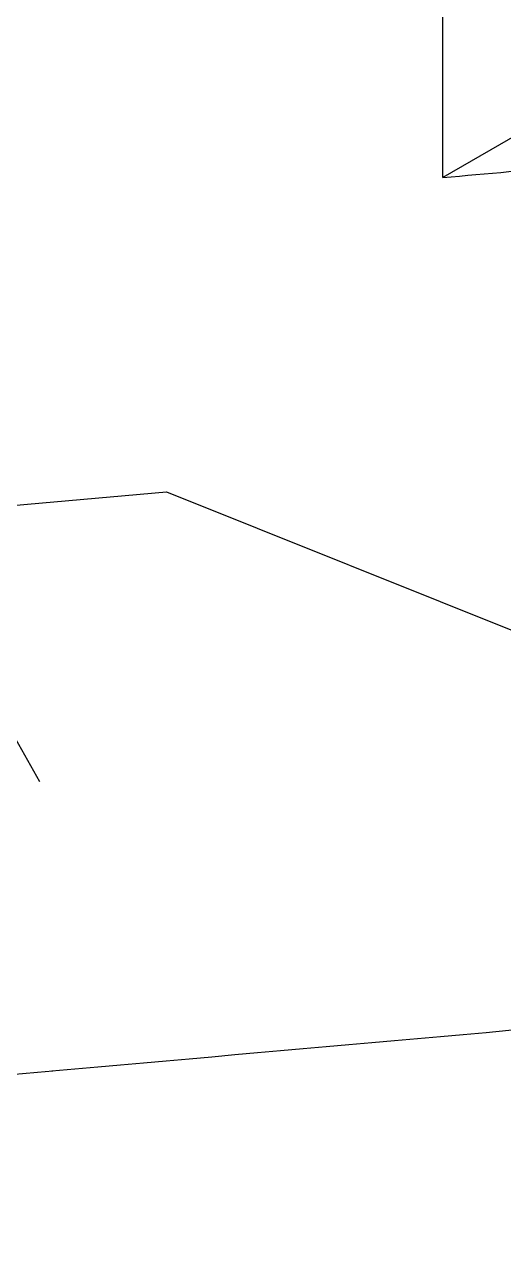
# Model space of a CAD drawing. Header units: inches. Extents: x 0 to 1813292486, y 0 to 3473589894.
# Drawn here: x 600646788.1 to 600646900.1, y 3473202689.3 to 3473202974.4 of the extents above; entities that cross this region are included whole.
import ezdxf

# ---------------------------------------------------------------- set-up
doc = ezdxf.new("R2010")
doc.units = ezdxf.units.IN
doc.header["$LTSCALE"] = 1000
doc.header["$MEASUREMENT"] = 0
for name, color, linetype in [('A-Anno-Note', 241, 'Continuous'), ('AX-MALL-P02-200$0$A-Anno-Note', 241, 'Continuous'), ('AX-MALL-WALL-P02$0$A-Anno-Note', 241, 'Continuous'), ('AX-MALL-WALL-P02-QT$0$A-Detl-Patt', 8, 'Continuous'), ('AX-MALL-WALL-P02-QT$0$A-Detl-Thin', 131, 'Continuous'), ('AX-MALL-WALL-P02-QT$0$A-Wall', 2, 'Continuous'), ('AX-MALL-WALL-P02-QT$0$A-Wall-Patt', 13, 'Continuous'), ('PX-MALL-P02-LG$0$P-Exsh', 31, 'Continuous')]:
    doc.layers.add(name, color=color, linetype=linetype)
pattern_1 = [(45, (0, 359.0227), (-353.55353201463, 353.55353201463), [])]

# ---------------------------------------------------------------- blocks, each defined once
blk = doc.blocks.new('AX-MALL-WALL-P02-QT$0$tj')
at = {"layer": 'AX-MALL-WALL-P02-QT$0$A-Detl-Patt'}
h = blk.add_hatch(dxfattribs=at)
h.set_pattern_fill('STEEL', color=256, scale=100.0000000000001, angle=50.43183869082386)
h.set_pattern_definition([(75.00000000004839, (-14278.19445574284, 156289.8254051208), (-153.3407249234246, 41.08752340989569), []), (75.00000000004839, (-14317.88195610046, 156358.5661673546), (-153.3407249234246, 41.08752340989569), [])])
edge = h.paths.add_edge_path()
edge.add_arc((274302.9537697641, 370915.3693751197), 354853.2281302969, 270.9601093956941, 275.9513128638887)
edge.add_line((311095.3180618286, 17974.67259407043), (323404.2928284407, 17664.898229599))
edge.add_arc((337498.5854798314, -5423.033113246463), 27049.98445535583, 84.4296474408203, 121.40245730350341, ccw=False)
edge.add_line((340124.270958662, 21499.21483898163), (352435.6233639717, 23411.5238032341))
edge.add_line((352435.6233639717, 23411.5238032341), (352460.3320846558, 23263.57286787033))
edge.add_arc((262948.9762239404, 558936.3422532297), 543099.989586636, 279.486523026639, 288.5053300047131)
edge.add_line((435325.042740941, 43917.80823612213), (435185.9318172932, 44187.60760259628))
edge.add_arc((262948.9762341097, 558936.342259489), 542799.9895904897, 279.51816553668203, 288.50044427399206, ccw=False)
edge.add_line((352706.5441896915, 23608.95860147476), (352681.7270303965, 23756.88773488998))
edge.add_line((352681.7270303965, 23756.88773488998), (340117.7681742907, 21803.84383869171))
edge.add_arc((337510.0970116529, -5455.006554111635), 27383.29552171703, 84.53552636432372, 121.2026843873002)
edge.add_line((323323.7129554749, 17967.02113437653), (311085.7617697716, 18275.00808191299))
edge.add_arc((274273.8104503512, 371474.5356685471), 355112.6948552598, 270.96411062040687, 275.9501261722048, ccw=False)
edge.add_line((280248.9759351015, 16412.11376953125), (280248.9759185314, 16111.96136569977))
blk = doc.blocks.new('AX-MALL-WALL-P02-QT')
at = {"layer": 'AX-MALL-WALL-P02-QT$0$A-Wall-Patt'}
h = blk.add_hatch(dxfattribs=at)
h.set_pattern_fill('普通砖', color=256, scale=200, style=0)
h.set_pattern_definition(pattern_1)
h.paths.add_polyline_path([(600442610.8811008, 3473039866.984629), (600442738.5075426, 3473039935.631129), (600445314.6236658, 3473046850.834378), (600445255.8241343, 3473046979.452476), (600445127.2060366, 3473046920.652945), (600442544.896092, 3473039988.823297)])
h = blk.add_hatch(dxfattribs=at)
h.set_pattern_fill('普通砖', color=256, scale=200, style=0)
h.set_pattern_definition(pattern_1)
h.paths.add_polyline_path([(600442359.5937632, 3473039832.366455, 0.0001058982441321652), (600442580.1585622, 3473039771.71507), (600442610.8811008, 3473039866.984629), (600442544.896092, 3473039988.823297, -6.35133000576317e-05), (600442412.6627032, 3473040025.197177)])
h = blk.add_hatch(dxfattribs=at)
h.set_pattern_fill('普通砖', color=256, scale=200, style=0)
h.set_pattern_definition(pattern_1)
h.paths.add_polyline_path([(600442610.8811008, 3473039866.984629), (600442579.9622065, 3473039771.769019, 7.941128424899143e-05), (600442745.3508512, 3473039726.355949), (600442798.2769167, 3473039919.225935, -2.870807312905081e-05), (600442738.5075426, 3473039935.631129)])
at = {"layer": 'AX-MALL-WALL-P02-QT$0$A-Wall'}
blk.add_line((600442738.5075426, 3473039935.631129), (600445314.6236658, 3473046850.834378), dxfattribs=at)
for centre, radius, start, end in [((600585630.5950956, 3473560420.164271), 539742.8072005877, 254.6484323751896, 254.6550117809008), ((600585653.0426319, 3473560501.884006), 540027.5539230219, 254.6125641179936, 254.6368342076894), ((600585630.5934693, 3473560420.164886), 539942.8073633779, 254.6368122389927, 254.6550119646872)]:
    blk.add_arc(centre, radius, start, end, dxfattribs=at)
at = {"layer": 'AX-MALL-WALL-P02-QT$0$A-Detl-Thin', "rotation": 339.5681613091762}
blk.add_blockref('AX-MALL-WALL-P02-QT$0$tj', (600144118.6961328, 3473128496.287411), dxfattribs=at)
blk = doc.blocks.new('AX-MALL-WALL-P02')
at = {"layer": 'AX-MALL-WALL-P02$0$A-Anno-Note'}
blk.add_blockref('AX-MALL-WALL-P02-QT', (0, 0), dxfattribs=at)
blk = doc.blocks.new('PX-MALL-P02-LG$0$MHQ')
at = {"layer": 'PX-MALL-P02-LG$0$P-Exsh', "ltscale": 0.7}
h = blk.add_hatch(dxfattribs=at)
h.set_pattern_fill('ANSI31', color=256, scale=25, style=0)
h.set_pattern_definition([(45, (-160019.2306599375, -42228.3236173685), (-28.0633003783411, 28.0633003783411), [])])
h.paths.add_polyline_path([(-75.0000000015425, 185.1731819980414), (75, 185.1731819980414), (75, 35.17318199802685), (-75.0000000015425, 35.17318199802685)])
for points in [[(0, 346.4101615137042), (-200, -1.455191522836685e-11), (200, -1.455191522836685e-11)], [(0, 346.4101615137042), (-200, -1.455191522836685e-11), (200, -1.455191522836685e-11)], [(0, 346.4101615137042), (-200, -1.455191522836685e-11), (200, -1.455191522836685e-11)], [(-75.0000000015425, 185.1731819980414), (75, 185.1731819980414), (75, 35.17318199802685), (-75.0000000015425, 35.17318199802685)]]:
    blk.add_lwpolyline(points, close=True, dxfattribs=at)
blk = doc.blocks.new('PX-MALL-P02-LG$0$A$C301F1425')
at = {"layer": 'PX-MALL-P02-LG$0$P-Exsh', "ltscale": 0.7}
blk.add_blockref('PX-MALL-P02-LG$0$MHQ', (-200, 1.455191522836685e-11), dxfattribs=at)
blk = doc.blocks.new('PX-MALL-P02-LG')
at = {"xscale": -0.6600000001490107, "yscale": 0.660000000149011, "zscale": 0.660000000149011, "rotation": 249.5681618208259}
blk.add_blockref('PX-MALL-P02-LG$0$A$C301F1425', (600442830.6680882, 3473040183.022389), dxfattribs=at)
blk = doc.blocks.new('AX-MALL-P02-200')
at = {"layer": 'AX-MALL-P02-200$0$A-Anno-Note'}
blk.add_blockref('AX-MALL-WALL-P02', (0, 0), dxfattribs=at)
blk.add_blockref('PX-MALL-P02-LG', (0, 0), dxfattribs=at)

msp = doc.modelspace()

# ---------------------------------------------------------------- block references
at = {"layer": 'A-Anno-Note', "rotation": 20.43183869077545}
msp.add_blockref('AX-MALL-P02-200', (1250392458.527329, 9048125.682563305), dxfattribs=at)

doc.saveas('drawing.dxf')
